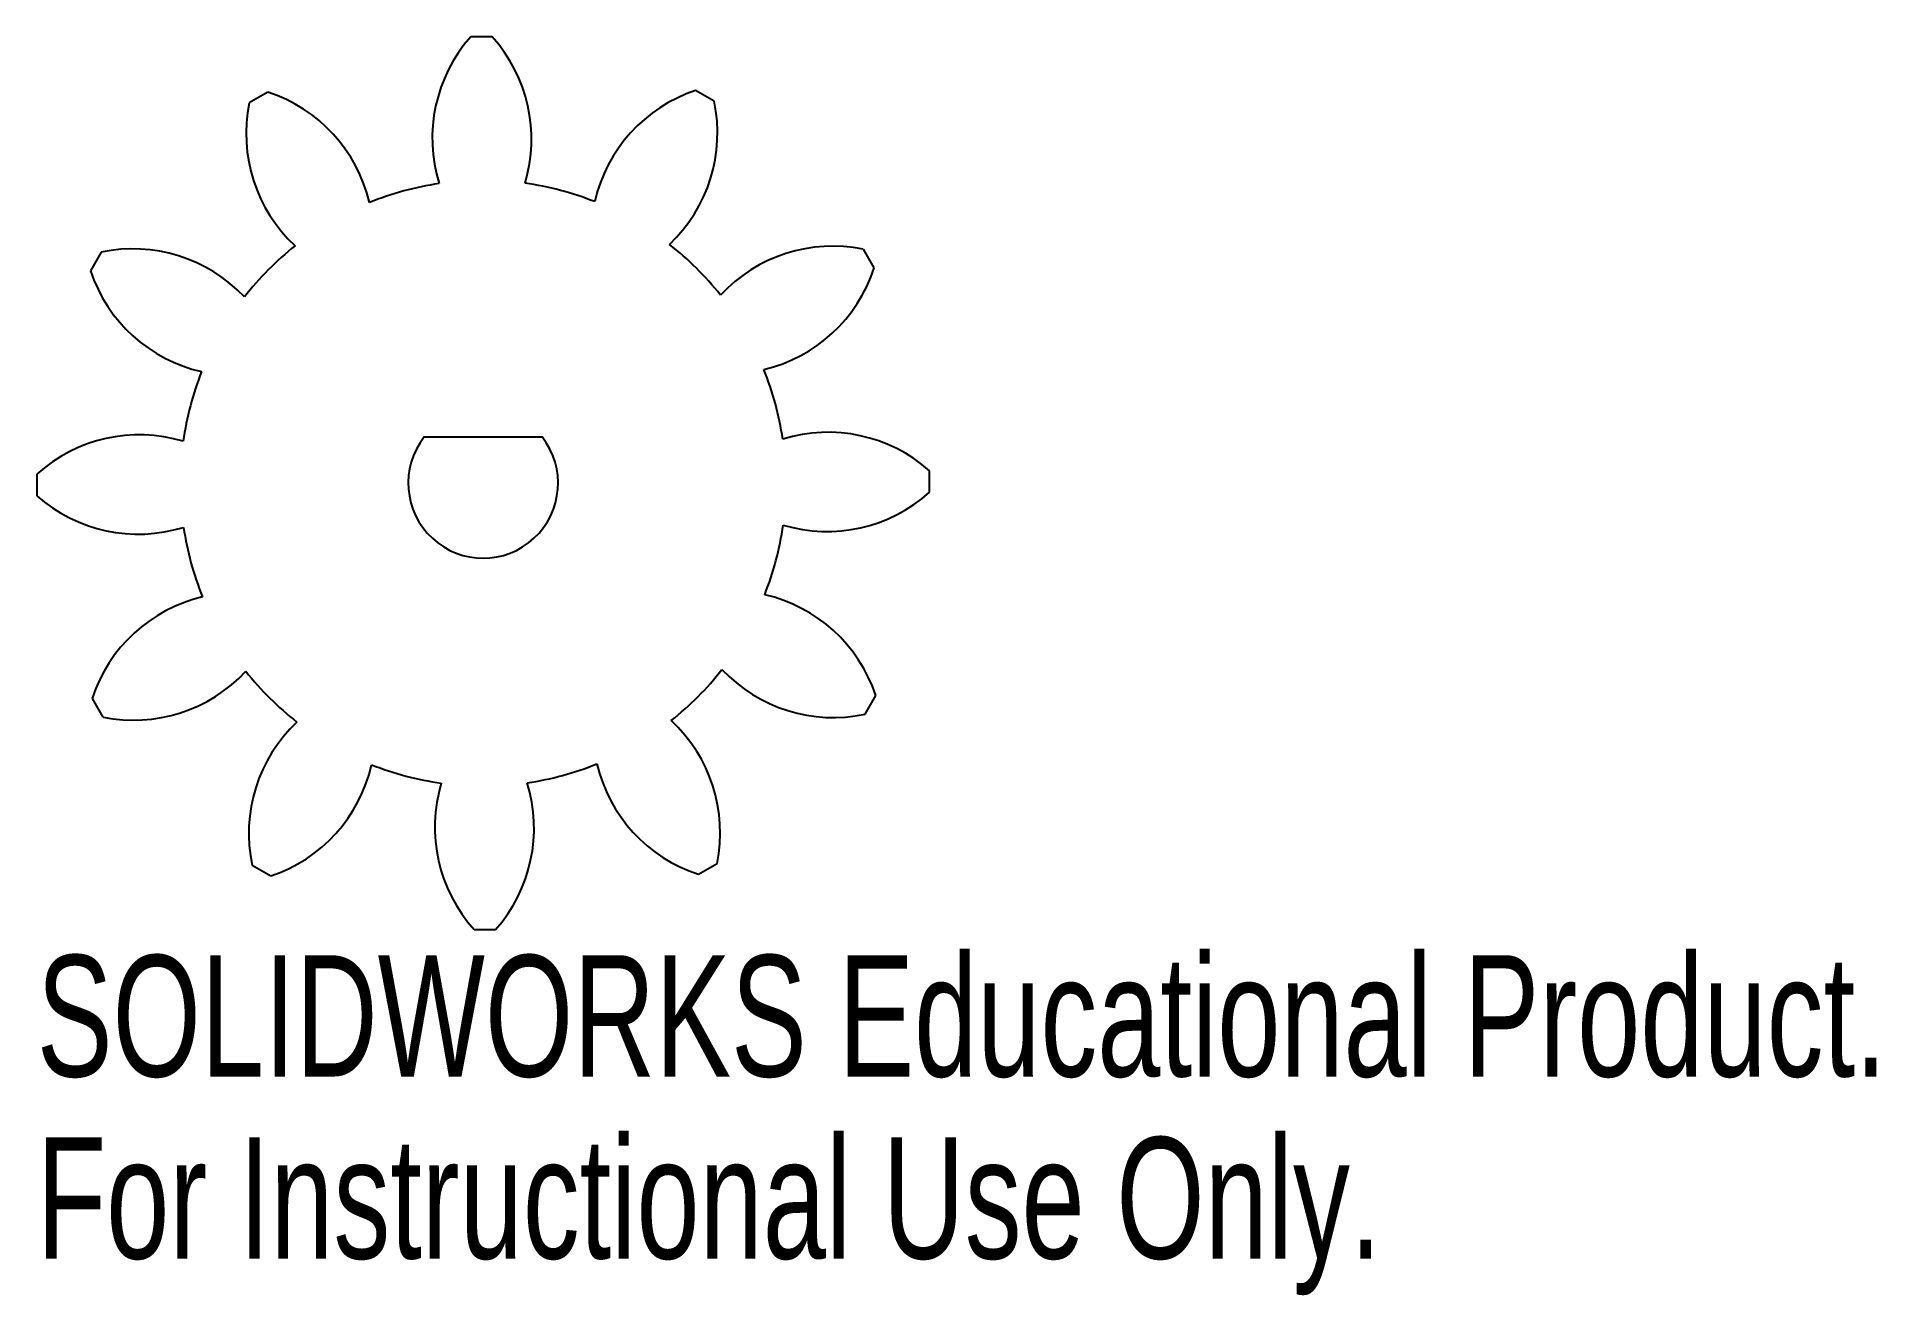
# Model space of a CAD drawing. Header units: inches. Extents: x 0.2 to 3.08, y -1.27 to 0.7.
import ezdxf

# ---------------------------------------------------------------- set-up
doc = ezdxf.new("R2010")
doc.units = ezdxf.units.IN
doc.header["$MEASUREMENT"] = 0
doc.styles.add('SLDTEXTSTYLE0', font='TXT', dxfattribs={"width": 0.7})

msp = doc.modelspace()

# ---------------------------------------------------------------- linework, layer by layer
at = {"color": 7, "linetype": 'Continuous'}
msp.add_line((0.8075, 0.0725), (0.9925, 0.0725), dxfattribs=at)
for centre, radius, start, end in [((1.0601, 0.5406), 0.24, 138.473, 197.1422), ((0.9, 0), 0.7, 88.8286, 91.6038), ((0.7358, 0.5394), 0.24, 343.2902, 41.9594), ((0.9, 0), 0.7, 118.8286, 121.6038), ((0.4881, 0.385), 0.24, 13.2902, 71.9594), ((1.3089, 0.3881), 0.24, 108.473, 167.1422), ((0.9, 0), 0.7, 58.8286, 61.6038), ((0.7683, 0.5482), 0.24, 168.473, 227.1422), ((1.0275, 0.5492), 0.24, 313.2902, 11.9594), ((0.9, 0), 0.4749, 98.3846, 112.0478), ((0.9, 0), 0.4749, 68.3846, 82.0478), ((0.9, 0), 0.7, 148.8286, 151.6038), ((0.3508, 0.1275), 0.24, 43.2902, 101.9594), ((0.9, 0), 0.4749, 128.3846, 142.0478), ((0.9, 0), 0.4749, 38.3846, 52.0478), ((1.4482, 0.1317), 0.24, 78.473, 137.1422), ((0.9, 0), 0.7, 28.8286, 31.6038), ((0.5119, 0.4089), 0.24, 198.473, 257.1422), ((1.285, 0.4119), 0.24, 283.2902, 341.9594), ((0.9, 0), 0.4749, 158.3846, 172.0478), ((0.9, 0), 0.4749, 8.3846, 22.0478), ((0.3606, -0.1642), 0.24, 73.2902, 131.9594), ((0.9, 0), 0.1175, 141.9011, 38.0989), ((1.4406, -0.1601), 0.24, 48.473, 107.1422), ((0.9, 0), 0.7, 178.8286, 181.6038), ((0.9, 0), 0.7, 358.8286, 1.6038), ((0.3594, 0.1601), 0.24, 228.473, 287.1422), ((1.4394, 0.1642), 0.24, 253.2902, 311.9594), ((0.9, 0), 0.4749, 188.3846, 202.0478), ((0.9, 0), 0.4749, 338.3846, 352.0478), ((0.515, -0.4119), 0.24, 103.2902, 161.9594), ((1.2881, -0.4089), 0.24, 18.473, 77.1422), ((0.3518, -0.1317), 0.24, 258.473, 317.1422), ((0.9, 0), 0.4749, 218.3846, 232.0478), ((0.9, 0), 0.4749, 308.3846, 322.0478), ((1.4492, -0.1275), 0.24, 223.2902, 281.9594), ((0.9, 0), 0.7, 208.8286, 211.6038), ((0.9, 0), 0.7, 328.8286, 331.6038), ((0.7725, -0.5492), 0.24, 133.2902, 191.9594), ((1.0317, -0.5482), 0.24, 348.473, 47.1422), ((0.4911, -0.3881), 0.24, 288.473, 347.1422), ((0.9, 0), 0.4749, 248.3846, 262.0478), ((0.9, 0), 0.4749, 278.3846, 292.0478), ((1.3119, -0.385), 0.24, 193.2902, 251.9594), ((1.0642, -0.5394), 0.24, 163.2902, 221.9594), ((0.7399, -0.5406), 0.24, 318.473, 17.1422), ((0.9, 0), 0.7, 238.8286, 241.6038), ((0.9, 0), 0.7, 298.8286, 301.6038), ((0.9, 0), 0.7, 268.8286, 271.6038)]:
    msp.add_arc(centre, radius, start, end, dxfattribs=at)

# ---------------------------------------------------------------- texts
at = {"color": 7, "linetype": 'Continuous', "char_height": 0.1903, "attachment_point": 1, "style": 'SLDTEXTSTYLE0'}
for s, insert in [('SOLIDWORKS Educational Product.', (0.2, -0.7401)), ('For Instructional Use Only.', (0.2, -1.0256))]:
    msp.add_mtext(s, dxfattribs=dict(at, insert=insert))

doc.saveas('drawing.dxf')
